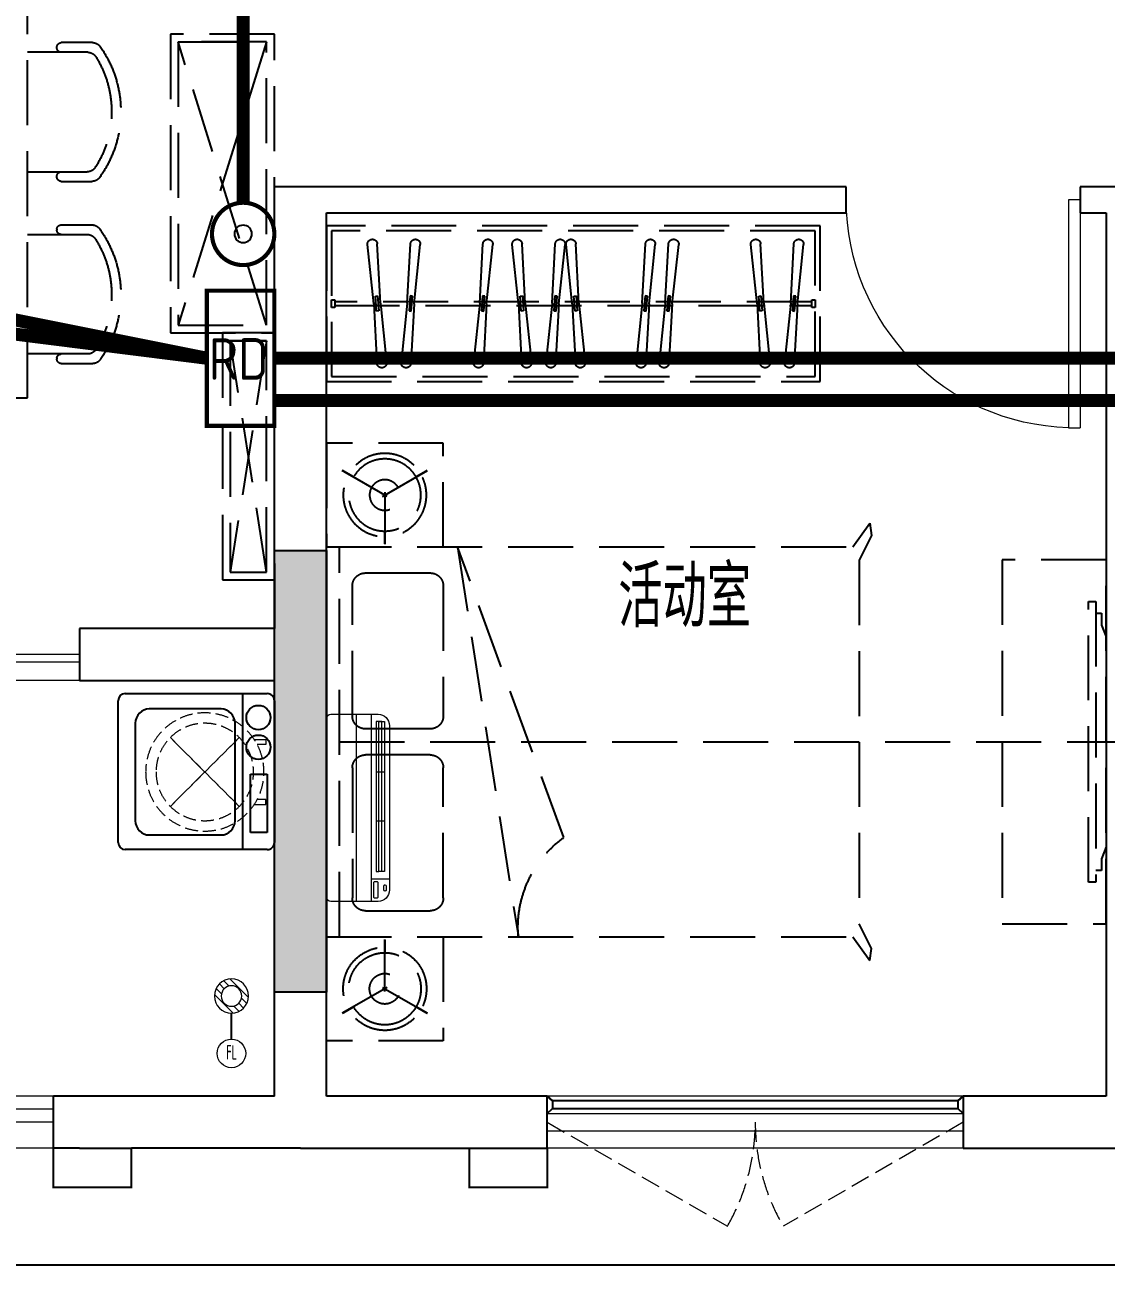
# Model space of a CAD drawing. Extents: x 3753737 to 4713801, y -857380 to 24339.
# Drawn here: x 4670689 to 4674849, y -797510 to -792736 of the extents above; entities that cross this region are included whole.
import ezdxf
from ezdxf.enums import TextEntityAlignment as Align

# ---------------------------------------------------------------- set-up
doc = ezdxf.new("R2010")
doc.units = 0
doc.header["$LTSCALE"] = 1000
doc.header["$MEASUREMENT"] = 0
for name, pattern in [('$1$DASH', [0.35, 0.25, -0.1]), ('A户型$0$DASH', [0.35, 0.25, -0.1]), ('DASH', [0.35, 0.25, -0.1])]:
    doc.linetypes.add(name, pattern=pattern)
doc.layers.get('0').update_dxf_attribs({"linetype": 'CONTINUOUS'})
for name, color, linetype in [('!!电气', 1, 'CONTINUOUS'), ('3-栏杆1', 252, 'CONTINUOUS'), ('5fur', 175, 'CONTINUOUS'), ('COLU', 7, 'CONTINUOUS'), ('EQUIP-安防', 3, 'CONTINUOUS'), ('LVTRY', 252, 'CONTINUOUS'), ('S-砼墙填充', 251, 'CONTINUOUS'), ('VPIPE-凝结', 150, 'CONTINUOUS'), ('WALL', 252, 'CONTINUOUS'), ('WIRE-照明', 2, 'CONTINUOUS'), ('WIRE-综合布线', 5, 'DASH'), ('看线', 185, 'CONTINUOUS')]:
    doc.layers.add(name, color=color, linetype=linetype)
for name, color, linetype, lineweight in [('EQUIP-消防', 3, 'CONTINUOUS', 20), ('EQUIP_地漏', 7, 'CONTINUOUS', 18), ('PUB_TEXT', 7, 'CONTINUOUS', 20), ('VPIPE-废水', 31, 'TG_F', 18), ('WINDOW', 146, 'CONTINUOUS', 20), ('平面-栏杆', 56, 'CONTINUOUS', 15), ('平面-看线', 252, 'CONTINUOUS', 15), ('平面-空调预留孔', 252, 'CONTINUOUS', 15), ('粉刷', 251, 'CONTINUOUS', 9)]:
    doc.layers.add(name, color=color, linetype=linetype, lineweight=lineweight)
doc.styles.add('_TEL_DIM', font='SIMPLEX', dxfattribs={"width": 0.8, "height": 3.5, "bigfont": 'HZTXT'})
doc.styles.get("Standard").update_dxf_attribs({"font": 'gbenor.shx', "bigfont": 'gbcbig.shx'})
doc.styles.add('TG_LINETYPE', font='SIMPLEX', dxfattribs={"width": 0.8, "height": 3, "bigfont": 'HZTXT'})
doc.linetypes.add('TG_F', pattern='A,2,-0.3,["F",TG_LINETYPE,S=0.1,R=0,X=-0.23,Y=-0.15],0', length=2.3)

# ---------------------------------------------------------------- blocks, each defined once
blk = doc.blocks.new('dfgdfgsf')
at = {"layer": '5fur', "color": 252, "linetype": 'A户型$0$DASH'}
for p, q in [((2092291.533499984, -1253057.542387553), (2092411.453266368, -1253057.542387553)), ((2092428.013266368, -1253078.292469392), (2092428.013266368, -1253074.612469392)), ((2092309.426789955, -1253094.852469392), (2092541.574587486, -1253094.852469392)), ((2092541.574587486, -1253554.852469392), (2092311.389874803, -1253554.852469392)), ((2092411.453266368, -1253591.652469392), (2092293.381530715, -1253591.652469392)), ((2092428.013266368, -1253575.092469392), (2092428.013266368, -1253571.412469392)), ((2092411.453266368, -1253758.993599892), (2092293.381530715, -1253758.993599892)), ((2092541.574587486, -1253795.793599892), (2092311.389874803, -1253795.793599892)), ((2092428.013266368, -1253775.553599892), (2092428.013266368, -1253779.233599892)), ((2089579.320053869, -1254062.702910487), (2089555.506096121, -1253834.669318532)), ((2089605.33681067, -1254060.649655245), (2089593.085703414, -1253831.703517444)), ((2089708.697907737, -1254060.649655245), (2089720.949014992, -1253831.703517444)), ((2089734.714664537, -1254062.702910487), (2089758.528622285, -1253834.669318532)), ((2090061.529171934, -1254062.596194317), (2090035.720924661, -1253834.669318532)), ((2090087.55163921, -1254060.649655245), (2090075.300531955, -1253831.703517444)), ((2090150.034882049, -1254062.702910487), (2090126.220924301, -1253834.669318532)), ((2090176.05163885, -1254060.649655245), (2090163.800531594, -1253831.703517444)), ((2090419.697910768, -1254060.649655245), (2090431.949018023, -1253831.703517444)), ((2090445.714667568, -1254062.702910487), (2090469.528625316, -1253834.669318532)), ((2090497.150839113, -1254062.702910487), (2090473.336881365, -1253834.669318532)), ((2090523.167595914, -1254060.649655245), (2090510.916488658, -1253831.703517444)), ((2090626.52869298, -1254060.649655245), (2090638.779800236, -1253831.703517444)), ((2090652.545449781, -1254062.702910487), (2090676.359407529, -1253834.669318532)), ((2090775.237752914, -1254062.595872173), (2090751.423795166, -1253834.562280218)), ((2090801.254200029, -1254060.649655245), (2090789.003092773, -1253831.703517444)), ((2091054.022614687, -1254062.702910487), (2091030.208656939, -1253834.669318532)), ((2091080.039371488, -1254060.649655245), (2091067.788264232, -1253831.703517444)), ((2091183.400468555, -1254060.649655245), (2091195.65157581, -1253831.703517444)), ((2091209.417225355, -1254062.702910487), (2091233.231183103, -1253834.669318532)), ((2089523.574584608, -1254047.189162439), (2089511.574584608, -1254047.189162439)), ((2089511.574584608, -1254047.189162439), (2089511.574584608, -1254077.189162439)), ((2089511.574584608, -1254077.189162439), (2089523.574584608, -1254077.189162439)), ((2089523.574584608, -1254077.189162439), (2089523.574584608, -1254047.189162439)), ((2091359.574587578, -1254069.689162439), (2089523.574584608, -1254069.689162439)), ((2089579.320053869, -1254062.702910487), (2089591.571161125, -1254291.649048288)), ((2089605.336321197, -1254060.640508084), (2089629.144756408, -1254288.683721677)), ((2089708.697907737, -1254060.649655245), (2089684.883949989, -1254288.6832472)), ((2089734.714664537, -1254062.702910487), (2089722.463557282, -1254291.649048288)), ((2090061.534882409, -1254062.702910487), (2090073.785989665, -1254291.649048288)), ((2090087.55163921, -1254060.649655245), (2090111.365596958, -1254288.6832472)), ((2090150.034882049, -1254062.702910487), (2090162.285989305, -1254291.649048288)), ((2090176.05163885, -1254060.649655245), (2090199.865596598, -1254288.6832472)), ((2090419.697910768, -1254060.649655245), (2090395.88395302, -1254288.6832472)), ((2090445.714667568, -1254062.702910487), (2090433.463560313, -1254291.649048288)), ((2090497.150839113, -1254062.702910487), (2090509.401946369, -1254291.649048288)), ((2090523.167595914, -1254060.649655245), (2090546.981553662, -1254288.6832472)), ((2090626.52869298, -1254060.649655245), (2090602.714735232, -1254288.6832472)), ((2090652.545449781, -1254062.702910487), (2090640.294342525, -1254291.649048288)), ((2090775.237443228, -1254062.702910487), (2090787.488550484, -1254291.649048288)), ((2090801.254200029, -1254060.649655245), (2090825.068157777, -1254288.6832472)), ((2091054.022614687, -1254062.702910487), (2091066.273721943, -1254291.649048288)), ((2091080.039371488, -1254060.649655245), (2091103.853329236, -1254288.6832472)), ((2091183.400468555, -1254060.649655245), (2091159.586510807, -1254288.6832472)), ((2091209.417225355, -1254062.702910487), (2091197.1661181, -1254291.649048288)), ((2091371.574587578, -1254047.189162439), (2091359.574587578, -1254047.189162439)), ((2091359.574587578, -1254047.189162439), (2091359.574587578, -1254077.189162439)), ((2091359.574587578, -1254077.189162439), (2091371.574587578, -1254077.189162439)), ((2091371.574587578, -1254077.189162439), (2091371.574587578, -1254047.189162439)), ((2092309.426789955, -1254255.793599892), (2092541.574587486, -1254255.793599892)), ((2092428.013266368, -1254272.353599892), (2092428.013266368, -1254276.033599892)), ((2092291.533499984, -1254293.10368173), (2092411.453266368, -1254293.10368173)), ((2090941.574587254, -1254998.492976898), (2090941.574587254, -1254598.492976898)), ((2090941.574587254, -1254598.492976898), (2091391.574587254, -1254598.492976898)), ((2091391.574587254, -1254598.492976898), (2091391.574587254, -1254998.492976898)), ((2091175.822544973, -1254803.832287776), (2091002.879944764, -1254703.983830991)), ((2091157.326629535, -1254803.832287776), (2091330.269229745, -1254703.983830991)), ((2091166.574587254, -1254787.814355141), (2091166.574587254, -1254987.511268711)), ((2089301.232741714, -1254906.833987629), (2089293.993514472, -1254953.86293334)), ((2089301.232741714, -1254906.833987629), (2089293.993514472, -1254953.86293334)), ((2089366.739680178, -1254998.492976898), (2089301.232741714, -1254906.833987629)), ((2089366.739680178, -1254998.492976898), (2089301.232741714, -1254906.833987629)), ((2089293.993514472, -1254953.86293334), (2089341.574587254, -1255048.972454325)), ((2089293.993514472, -1254953.86293334), (2089341.574587254, -1255048.972454325)), ((2091391.574587254, -1254998.492976898), (2089366.739680178, -1254998.492976898)), ((2090478.140397684, -1256116.465254222), (2090886.881066664, -1254998.492976898)), ((2090886.881066664, -1254998.492976898), (2090652.901174343, -1256498.492976898)), ((2091391.574587254, -1254998.492976898), (2090941.574587254, -1254998.492976898)), ((2091341.574587254, -1256498.492976899), (2091341.574587254, -1254998.492976898)), ((2091391.574587254, -1256498.492976899), (2091391.574587254, -1254998.492976898)), ((2089341.574587254, -1255048.972454325), (2089341.574587254, -1256448.013499471)), ((2089341.574587254, -1255048.972454325), (2089341.574587254, -1256448.013499471)), ((2091341.576148126, -1255748.492976886), (2088341.574587415, -1255748.492976886)), ((2089293.993514472, -1256543.123020456), (2089341.574587254, -1256448.013499471)), ((2089293.993514472, -1256543.123020456), (2089341.574587254, -1256448.013499471)), ((2089366.739680178, -1256498.492976898), (2089301.232741714, -1256590.151966167)), ((2089366.739680178, -1256498.492976898), (2089301.232741714, -1256590.151966167)), ((2091391.574587254, -1256498.492976898), (2089366.739680178, -1256498.492976898)), ((2091391.574587254, -1256498.492976898), (2089366.739680178, -1256498.492976898)), ((2091391.574587281, -1256498.492976898), (2090941.574587281, -1256498.492976898)), ((2090941.574587281, -1256498.492976898), (2090941.574587281, -1256898.492976898)), ((2091166.574587281, -1256709.171598655), (2091166.574587281, -1256509.474685085)), ((2091391.574587281, -1256898.492976898), (2091391.574587281, -1256498.492976898)), ((2089301.232741714, -1256590.151966167), (2089293.993514472, -1256543.123020456)), ((2089301.232741714, -1256590.151966167), (2089293.993514472, -1256543.123020456)), ((2091175.822545, -1256693.15366602), (2091002.879944791, -1256793.002122805)), ((2091157.326629562, -1256693.15366602), (2091330.269229772, -1256793.002122805)), ((2090941.574587281, -1256898.492976898), (2091391.574587281, -1256898.492976898))]:
    blk.add_line(p, q, dxfattribs=at)
at = {"layer": '5fur', "color": 252, "linetype": 'A户型$0$DASH', "extrusion": (0.6772810679795163, -0.7357243743118248, 0)}
for p, q in [((2088431.268094579, -1255208.493039111), (2088431.267706287, -1256288.493038897)), ((2088459.850297133, -1255208.493099511), (2088431.268094579, -1255208.493039111)), ((2088459.849908408, -1256288.493099511), (2088459.850297133, -1255208.493099511)), ((2088409.674264355, -1255253.741871238), (2088409.674199425, -1255298.990739802)), ((2088431.26803007, -1255253.741908537), (2088409.674264355, -1255253.741871238)), ((2088409.674199425, -1255298.990739802), (2088391.574587398, -1255344.239583172)), ((2088391.574587398, -1255344.239583172), (2088391.574587433, -1256152.746370591)), ((2088391.574587433, -1256152.746370591), (2088409.67407045, -1256197.995264666)), ((2088409.67407045, -1256197.995264666), (2088409.674005941, -1256243.244133877)), ((2088409.674005941, -1256243.244133877), (2088431.267771656, -1256243.244170811)), ((2088431.267706287, -1256288.493038897), (2088459.849908408, -1256288.493099511))]:
    blk.add_line(p, q, dxfattribs=at)
at = {"layer": '5fur', "color": 252, "linetype": 'A户型$0$DASH'}
for points in [[(2092541.574587486, -1252205.039727125), (2093441.574587486, -1252205.039727125), (2093441.574587486, -1254425.039727125), (2092541.574587486, -1254425.039727125)], [(2091591.540163053, -1254175.039719756), (2091591.540163053, -1253025.039719979), (2091991.540163053, -1253025.039719979), (2091991.540163053, -1254175.039719756)], [(2091621.540163053, -1254145.039719756), (2091621.540163053, -1253055.039719979), (2091961.540163053, -1253055.039719979), (2091961.540163053, -1254145.039719756)], [(2089491.574584608, -1254362.189162448), (2089491.574584608, -1253762.18916243), (2091391.574587578, -1253762.18916243), (2091391.574587578, -1254362.189162448)], [(2089511.574584608, -1254342.189162448), (2089511.574584608, -1253782.18916243), (2091371.574587578, -1253782.18916243), (2091371.574587578, -1254342.189162448)], [(2089590.240644119, -1254090.612964485), (2089585.67544807, -1254032.767455083), (2089594.347654578, -1254032.083040281), (2089598.912850627, -1254089.928549683)], [(2089723.794074287, -1254090.612964485), (2089728.359270336, -1254032.767455083), (2089719.687063828, -1254032.083040281), (2089715.121867779, -1254089.928549683)], [(2090072.45547266, -1254090.612964485), (2090067.890276611, -1254032.767455083), (2090076.562483119, -1254032.083040281), (2090081.127679167, -1254089.928549683)], [(2090160.9554723, -1254090.612964485), (2090156.39027625, -1254032.767455083), (2090165.062482758, -1254032.083040281), (2090169.627678807, -1254089.928549683)], [(2090434.794077318, -1254090.612964485), (2090439.359273368, -1254032.767455083), (2090430.68706686, -1254032.083040281), (2090426.12187081, -1254089.928549683)], [(2090508.071429363, -1254090.612964485), (2090503.506233314, -1254032.767455083), (2090512.178439822, -1254032.083040281), (2090516.743635871, -1254089.928549683)], [(2090641.62485953, -1254090.612964485), (2090646.19005558, -1254032.767455083), (2090637.517849072, -1254032.083040281), (2090632.952653023, -1254089.928549683)], [(2090786.158033479, -1254090.612964485), (2090781.592837429, -1254032.767455083), (2090790.265043937, -1254032.083040281), (2090794.830239986, -1254089.928549683)], [(2091064.943204937, -1254090.612964485), (2091060.378008889, -1254032.767455083), (2091069.050215397, -1254032.083040281), (2091073.615411445, -1254089.928549683)], [(2091198.496635105, -1254090.612964485), (2091203.061831154, -1254032.767455083), (2091194.389624646, -1254032.083040281), (2091189.824428597, -1254089.928549683)], [(2091591.540163037, -1255125.039605072), (2091591.540163037, -1254175.039719756), (2091791.540163053, -1254175.039719756), (2091791.540163053, -1255125.039605072)], [(2091621.540163037, -1255095.039605072), (2091621.540163037, -1254205.039719756), (2091761.540163053, -1254205.039719756), (2091761.540163053, -1255095.039605072)], [(2088391.574587415, -1255048.492976886), (2088791.574587415, -1255048.492976886), (2088791.574587415, -1256448.492976886), (2088391.574587415, -1256448.492976886)]]:
    blk.add_lwpolyline(points, close=True, dxfattribs=at)
for points in [[(2091621.540163053, -1254145.039719756), (2091961.540163053, -1253055.039719979), (2091621.540163053, -1253055.039719979), (2091961.540163053, -1254145.039719756)], [(2089523.574584608, -1254054.689162455), (2091359.574587578, -1254054.689162455)], [(2091621.540163037, -1255095.039605072), (2091761.540163053, -1254205.039719756), (2091621.540163037, -1254205.039719756), (2091761.540163053, -1255095.039605072)]]:
    blk.add_lwpolyline(points, dxfattribs=at)
for points, const_width in [([(2091046.351137544, -1254729.081935845), (2091002.879944763, -1254703.983830991)], 8.888888888888888), ([(2091286.798036963, -1254729.081935845), (2091330.269229744, -1254703.983830991)], 8.88888888888889), ([(2091166.574587254, -1254937.315059004), (2091166.574587254, -1254987.511268711)], 8.88888888888889), ([(2091166.574587281, -1256559.670894793), (2091166.574587281, -1256509.474685085)], 8.88888888888889), ([(2091046.351137571, -1256767.904017951), (2091002.87994479, -1256793.002122805)], 8.888888888888888), ([(2091286.79803699, -1256767.904017951), (2091330.269229771, -1256793.002122805)], 8.88888888888889)]:
    blk.add_lwpolyline(points, dxfattribs=dict(at, const_width=const_width))
for points in [[(2091241.574587254, -1255098.492976899), (2090991.574587254, -1255098.492976899, 0.4142135623731003), (2090941.574587254, -1255148.492976899), (2090941.574587254, -1255648.492976899, 0.4142135623730904), (2090991.574587254, -1255698.492976899), (2091241.574587254, -1255698.492976899, 0.4142135623730999), (2091291.574587254, -1255648.492976899), (2091291.574587254, -1255148.492976899, 0.4142135623730897)], [(2091241.574587254, -1256398.492976898), (2090991.574587254, -1256398.492976898, -0.4142135623731003), (2090941.574587254, -1256348.492976898), (2090941.574587254, -1255848.492976899, -0.4142135623730904), (2090991.574587254, -1255798.492976899), (2091241.574587254, -1255798.492976899, -0.4142135623730999), (2091291.574587254, -1255848.492976899), (2091291.574587254, -1256348.492976898, -0.4142135623730897)]]:
    blk.add_lwpolyline(points, format="xyb", close=True, dxfattribs=at)
for centre, radius, start, end in [((2092616.821769427, -1253323.295752064), 434.5839883125198, 144.8602936227334, 215.5995607798544), ((2092291.533499984, -1253094.342387554), 36.8, 90, 144.8602936227334), ((2092410.549405145, -1253074.986860969), 17.46787387877194, 1.228123127383116, 87.03395093603103), ((2092411.453266368, -1253078.292469392), 16.56, 270, 0), ((2092616.821769427, -1253323.295752064), 399.0413852635766, 148.058807733434, 212.5233636423179), ((2092309.426789955, -1253131.652469392), 36.8, 90, 148.058807733434), ((2092311.389874803, -1253518.052469392), 36.8, 212.5233636423179, 270), ((2092411.453266368, -1253571.412469392), 16.56, 0, 90), ((2092293.381530715, -1253554.852469392), 36.8, 215.5995607798544, 270), ((2092411.453266368, -1253575.092469392), 16.56, 270, 0), ((2092616.821769427, -1254027.35031722), 434.5839883125198, 144.4004392201456, 215.1397063772666), ((2092293.381530715, -1253795.793599892), 36.8, 90, 144.4004392201456), ((2092311.389874803, -1253832.593599892), 36.8, 90, 147.4766363576821), ((2092411.453266368, -1253775.553599892), 16.56, 0, 90), ((2092411.453266368, -1253779.233599892), 16.56, 270, 0), ((2089574.295899767, -1253833.186417988), 18.84219772992773, 4.512458059346007, 184.512458059346), ((2089739.738818638, -1253833.186417988), 18.84219772992773, 355.4875419406532, 175.487541940654), ((2090055.58230029, -1253834.101224039), 19.86347544868245, 6.93304115633882, 181.6375109857776), ((2090145.010727948, -1253833.186417988), 18.84219772992773, 4.512458059346007, 184.512458059346), ((2090450.738821669, -1253833.186417988), 18.84219772992773, 355.4875419406532, 175.487541940654), ((2090492.126685012, -1253833.186417988), 18.84219772992773, 4.512458059346007, 184.512458059346), ((2090657.569603883, -1253833.186417988), 18.84219772992773, 355.4875419406532, 175.487541940654), ((2090770.213598812, -1253833.079379674), 18.84219772992773, 4.512458059346007, 184.512458059346), ((2091048.998460586, -1253833.186417988), 18.84219772992773, 4.512458059346007, 184.512458059346), ((2091214.441379456, -1253833.186417988), 18.84219772992773, 355.4875419406532, 175.487541940654), ((2092616.821769427, -1254027.35031722), 399.0413852635766, 147.4766363576821, 211.941192266566), ((2092309.426789955, -1254218.993599892), 36.8, 211.941192266566, 270), ((2092411.453266368, -1254272.353599892), 16.56, 0, 90), ((2089610.360964771, -1254290.166147745), 18.84219772992773, 184.512458059346, 4.512458059346007), ((2089703.673753635, -1254290.166147745), 18.84219772992773, 175.487541940654, 355.4875419406532), ((2090092.575793312, -1254290.166147745), 18.84219772992773, 184.512458059346, 4.512458059346007), ((2090181.075792952, -1254290.166147745), 18.84219772992773, 184.512458059346, 4.512458059346007), ((2090414.673756666, -1254290.166147745), 18.84219772992773, 175.487541940654, 355.4875419406532), ((2090528.191750015, -1254290.166147745), 18.84219772992773, 184.512458059346, 4.512458059346007), ((2090621.504538879, -1254290.166147745), 18.84219772992773, 175.487541940654, 355.4875419406532), ((2090806.27835413, -1254290.166147745), 18.84219772992773, 184.512458059346, 4.512458059346007), ((2091085.06352559, -1254290.166147745), 18.84219772992773, 184.512458059346, 4.512458059346007), ((2091178.376314453, -1254290.166147745), 18.84219772992773, 175.487541940654, 355.4875419406532), ((2092291.533499984, -1254256.30368173), 36.8, 215.1397063772666, 270), ((2092410.549405145, -1254275.659208315), 17.46787387877194, 272.9660490639689, 358.7718768726169), ((2090226.530072896, -1256462.55236493), 427.8832127323752, 355.1816886111465, 53.98230722894739)]:
    blk.add_arc(centre, radius, start, end, dxfattribs=at)
for major_axis, ratio, start_param, end_param in [((-113.2638872716998, 113.2638872716998), 0.9999999999997511, 4.712388980384682, 10.99557428756427), ((-98.16203563551878, 98.16203563551878), 0.999999999998388, 4.712388980384681, 10.99557428756427), ((-41.53009199966709, 41.53009199966709), 0.9999999999975253, 4.71238898038469, 10.99557428756428)]:
    blk.add_ellipse((2091166.574587254, -1254798.492976898), major_axis=major_axis, ratio=ratio, start_param=start_param, end_param=end_param, dxfattribs=at)
at = {"layer": '5fur', "color": 252, "linetype": 'A户型$0$DASH', "extrusion": (0, 0, -0.9999999999999998)}
blk.add_ellipse((2091166.574587281, -1256698.492976898), major_axis=(-113.2638872716998, -113.2638872716998), ratio=0.9999999999997511, start_param=4.712388980384682, end_param=10.99557428756427, dxfattribs=at)
at = {"layer": '5fur', "color": 252, "linetype": 'A户型$0$DASH', "extrusion": (0, 0, -1)}
for major_axis, ratio, start_param, end_param in [((-98.16203563551879, -98.16203563551876), 0.999999999998388, 4.712388980384681, 10.99557428756427), ((-41.53009199966709, -41.53009199966709), 0.9999999999975253, 4.71238898038469, 10.99557428756428)]:
    blk.add_ellipse((2091166.574587281, -1256698.492976898), major_axis=major_axis, ratio=ratio, start_param=start_param, end_param=end_param, dxfattribs=at)
blk = doc.blocks.new('A$C001338C2')
at = {"color": 8}
for p, q in [((844.9999883423079, 303.6000072514144), (54.99998834231155, 303.6000543390692)), ((109.0525457565491, 214.7673082745569), (109.0525510513944, 303.6000511174025)), ((-1.49359439092e-05, 248.6000576173246), (-2.84423585981e-05, 22.0000576172315)), ((899.9999715576414, 22.00000397306576), (899.9999850640525, 248.6000039731589)), ((21.99997024633922, 5.63059293199e-05), (877.9999702463392, 5.2843679441e-06))]:
    blk.add_line(p, q, dxfattribs=at)
at = {"color": 8, "lineweight": 5}
for p, q in [((864.5756734352908, 278.6904651548975), (144.4768629888749, 278.6905080761171)), ((144.4768629888749, 278.6905080761171), (144.4768622188567, 265.7722729386405)), ((387.0097734353949, 278.6904936200444), (144.4768629888749, 278.6905080761171)), ((144.4768629888749, 278.6905080761171), (144.4768614488676, 252.8539829386973)), ((144.4768622188567, 265.7722729386405), (864.5756726653053, 265.772230017421)), ((144.4768606789075, 239.9356929386377), (144.4768614488676, 252.8539829386973)), ((144.4768614488676, 252.8539829386973), (864.5756718953162, 252.8539400174777)), ((864.5756711253525, 239.9356500174181), (144.4768606789075, 239.9356929386377)), ((387.0097711254275, 239.935678482565), (387.0097734353949, 278.6904936200444)), ((622.04272112545, 239.935664473509), (387.0097711254275, 239.935678482565)), ((864.5756734352908, 278.6904651548975), (622.0427234354138, 278.6904796109884)), ((622.0427234354138, 278.6904796109884), (622.04272112545, 239.935664473509)), ((864.5756718953162, 252.8539400174777), (864.5756734352908, 278.6904651548975)), ((864.5756726653053, 265.772230017421), (864.5756711253525, 239.9356500174181)), ((899.9999830474662, 214.7672611304297), (-1.69525337697e-05, 214.7673147745954)), ((899.9999787804518, 143.1781611304468), (-2.12195482163e-05, 143.1782147746126))]:
    blk.add_line(p, q, dxfattribs=at)
at = {"color": 8}
for points in [[(89.24090579471158, 226.3562818807586), (22.19125331861505, 226.3562858772129, -0.414213562372504), (16.6912536464406, 231.8562862050385), (16.69125431894281, 243.1390318179401, -0.414213562373095), (22.19125464676836, 248.6390314901146), (89.24090712286488, 248.6390274936603, -0.414213562373095), (94.74090679503934, 243.1390271658347), (94.74090612253713, 231.8562815529331, -0.414213562373095)], [(73.08482630450817, 275.0144977724194), (56.77886350143308, 275.0144987443309, -0.414213562373095), (51.27886382925863, 280.5144990721565), (51.27886400034913, 283.3844664433818, -0.414213562373095), (56.77886432817468, 288.8844661155563), (73.08482713124977, 288.8844651436448, -0.4142135623732024), (78.58482680342422, 283.3844648158192), (78.58482663233372, 280.5144974445939, -0.414213562373095)]]:
    blk.add_lwpolyline(points, format="xyb", close=True, dxfattribs=at)
for centre, radius, start, end in [((54.99998506405609, 248.6000543390692), 55.0000000000001, 89.99999658490542, 179.9999965849054), ((844.9999850640525, 248.6000072514144), 55.0000000000001, 359.9999965849054, 89.99999658490542), ((21.9999715576414, 22.00005630592932), 22.00000000000004, 179.9999965849054, 269.9999965849054), ((877.9999715576414, 22.00000528436794), 22.00000000000004, 269.9999965849054, 359.9999965849054)]:
    blk.add_arc(centre, radius, start, end, dxfattribs=at)
blk = doc.blocks.new('ASDFSD')
at = {"layer": '3-栏杆1', "color": 5}
for p, q in [((681762.5879415963, 334937.5442401596), (681742.3193111992, 334955.3318184742)), ((681742.3193111992, 334955.3318184742), (681762.5879414161, 334937.5442403179)), ((681762.5879414161, 334937.5442403179), (681762.5879414133, 334908.2619604596)), ((683322.0506670028, 334937.4781505512), (681762.5879414163, 334937.5226424761)), ((683322.0506668226, 334937.5442278689), (683342.3192972196, 334955.3318061834)), ((683342.3192972196, 334955.3318061834), (683322.0506670028, 334937.5442280272)), ((683322.0506670028, 334937.5442280272), (683322.0506670056, 334908.2619481689)), ((681742.3193347491, 334888.4150854239), (681762.5879414133, 334908.2619604596)), ((681762.5879414135, 334908.2403724216), (683322.0506670056, 334908.1959003614)), ((683322.0506670056, 334908.2619481689), (683342.3192736697, 334888.4150731332)), ((683342.3192736697, 334888.4150731332), (683322.0506670056, 334908.2619481689))]:
    blk.add_line(p, q, dxfattribs=at)
blk = doc.blocks.new('RECTANG')
for p, q in [((1.00000000000004, 1.00000000000004), (0, 1.00000000000004)), ((0, 1.00000000000004), (0, 0)), ((1.00000000000004, 0), (1.00000000000004, 1.00000000000004)), ((0, 0), (1.00000000000004, 0))]:
    blk.add_line(p, q)
blk = doc.blocks.new('洗衣机')
at = {"layer": 'LVTRY'}
for p, q in [((3790993.746954995, 243444.5237557961), (3790993.746954995, 242899.1124234381)), ((3791567.361739737, 243472.1311109139), (3791020.978428917, 243472.1311109139)), ((3791116.547650196, 243472.1311109139), (3791116.547650196, 242871.5050683203)), ((3791594.59321366, 242899.1124234381), (3791594.59321366, 243444.5237557961)), ((3791198.977629842, 243412.6941587822), (3791474.884451542, 243412.6941587822)), ((3791145.054954439, 242982.4807401235), (3791145.054954439, 243358.0271784722)), ((3791528.807126945, 243358.0271784722), (3791528.807126945, 242982.4807401235)), ((3791474.884451542, 242927.8137598135), (3791198.977629842, 242927.8137598135)), ((3791020.978428917, 242871.5050683203), (3791567.361739737, 242871.5050683203))]:
    blk.add_line(p, q, dxfattribs=at)
at = {"layer": 'LVTRY', "extrusion": (0, 0, -1)}
for centre, major_axis, ratio, start_param, end_param in [((3791020.978428917, 243444.5237557961), (-1.908531711022078e-08, 27.60735511779785), 0.9863847444471043, -1.570796326112996, 7.008549296472211e-10), ((3791567.361739737, 243444.5237557961), (-5.264563262736361e-09, 27.60735511779785), 0.9863847444471043, 1.933262439024475e-10, 1.570796326982994), ((3791055.147302595, 243379.8474220779), (-1.532403957494624e-08, 46.92390957762836), 0.9863847444493448, 3.141592653920872, 9.424777961100459), ((3791198.977629842, 243358.0271784722), (4.764609934498854e-09, 54.66698031005217), 0.9863847444472746, 4.712388980298719, 6.283185307091227), ((3791474.884451542, 243358.0271784722), (-4.76474120185596e-09, 54.66698031005217), 0.9863847444472746, 8.836242848531128e-11, 1.57079632688087), ((3791055.147302595, 243265.6659087724), (-1.532403957494624e-08, 46.92390957762836), 0.9863847444493448, 3.141592653920872, 9.424777961100459), ((3791198.977629842, 242982.4807401235), (-6.265914279833452e-09, 54.66698031005218), 0.9863847444472746, 3.141592653705994, 4.712388980497749), ((3791474.884451542, 242982.4807401235), (6.265651745155644e-09, 54.66698031005217), 0.986384744447275, 1.570796326681842, 3.141592653473596), ((3791020.978428917, 242899.1124234381), (1.908525212675288e-08, 27.60735511779785), 0.9863847444471043, 3.14159265288894, 4.712388979702792), ((3791567.361739737, 242899.1124234381), (5.264433297526799e-09, 27.60735511779784), 0.9863847444471044, 1.570796326606803, 3.141592653396471)]:
    blk.add_ellipse(centre, major_axis=major_axis, ratio=ratio, start_param=start_param, end_param=end_param, dxfattribs=at)
at = {"layer": 'LVTRY', "xscale": 63.25620569481588, "yscale": 224.5369532744355, "zscale": 64.12934308941763, "rotation": 180}
blk.add_blockref('RECTANG', (3791085.200501846, 243162.4333077016), dxfattribs=at)
blk = doc.blocks.new('$TwtSys$00000543')
at = {"color": 252}
for p, q in [((-93.61191613507253, -8.532828222891112), (8.532828222720127, 93.61191613524352)), ((12.46562189858378, 55.00516585458899), (41.70321270589193, 84.24275666206813)), ((-8.532828222720127, -93.61191613524352), (93.6119161354145, 8.532828222891112)), ((39.88082245889382, 39.88082245889382), (66.46803743171768, 66.46803743154669)), ((55.00516585475998, 12.46562189841279), (84.24275666206813, 41.70321270589193)), ((-84.24275666206813, -41.70321270589193), (-55.00516585475998, -12.46562189841279)), ((-66.46803743308556, -66.46803743308556), (-39.88082245889382, -39.88082245889382)), ((-41.70321270589193, -84.24275666206813), (-12.46562189824181, -55.00516585458899))]:
    blk.add_line(p, q, dxfattribs=at)
for radius in [94, 56.4]:
    blk.add_circle((0, 0), radius, dxfattribs=at)
blk = doc.blocks.new('dnfhfn')
at = {"color": 252, "linetype": '$1$DASH', "ltscale": 0.2}
for p, q in [((101.8984962723892, 462.7393775836269, -2.359636360997379e-09), (121.8984962723892, 462.7393775836269, -2.359636360997379e-09)), ((101.8984962723892, 417.1853479389541, -2.359636360997379e-09), (101.8984962723892, 462.7393775836269, -2.359636360997379e-09)), ((121.8984962723892, 462.7393775836269, -2.359636360997379e-09), (121.8984962723892, 429.0058331504954, -2.359636360997379e-09)), ((353.1017998967993, 462.7393775836269, -2.359636360997379e-09), (333.1017998967993, 462.7393775836269, -2.359636360997379e-09)), ((333.1017998967993, 462.7393775836269, -2.359636360997379e-09), (333.1017998967993, 429.0058331504954, -2.359636360997379e-09)), ((353.1017998967993, 417.1853479389541, -2.359636360997379e-09), (353.1017998967993, 462.7393775836269, -2.359636360997379e-09))]:
    blk.add_line(p, q, dxfattribs=at)
at = {"color": 252, "linetype": '$1$DASH', "ltscale": 0.2, "elevation": -2.359636360997379e-09}
for points in [[(94.91774319857359, 360.0825529289432), (94.91774319857359, 360.0825529289432), (360.0827860850841, 94.91750992601737), (360.0827860850841, 94.91750992601737)], [(360.0827861726284, 360.0825529010035), (94.91774310916662, 94.91750995395705), (94.91774310916662, 94.91750995395705), (360.0827861726284, 360.0825529010035)]]:
    blk.add_lwpolyline(points, close=True, dxfattribs=at)
at = {"color": 252, "linetype": '$1$DASH', "ltscale": 0.2}
for radius in [227.5000000426377, 187.5000000426377]:
    blk.add_circle((227.5002646408975, 227.5000314274803, -2.359636360997379e-09), radius, dxfattribs=at)
blk = doc.blocks.new('GDGDGRD')
at = {"layer": 'S-砼墙填充'}
h = blk.add_hatch(color=252, dxfattribs=at)
h.dxf.hatch_style = 1
h.paths.add_polyline_path([(436416.5442748284, 288315.3630931432), (436416.5442743464, 288565.3638601754), (436416.5442743464, 288765.3638601754), (436416.5442741448, 288515.3630931432), (436416.5442745481, 288815.3646272075), (436216.5442748922, 288815.3646272075), (436216.544275146, 287115.363093024), (436416.5442748205, 287115.363093024)])
at = {"layer": 'COLU', "color": 252}
blk.add_lwpolyline([(436416.5442748284, 288315.3630931432), (436416.5442743464, 288565.3638601754), (436416.5442743464, 288765.3638601754), (436416.5442741448, 288515.3630931432), (436416.5442745481, 288815.3646272075), (436216.5442748922, 288815.3646272075), (436216.544275146, 287115.363093024), (436416.5442748205, 287115.363093024), (436416.5442748284, 288315.3630931432)], close=True, dxfattribs=at)
blk = doc.blocks.new('$DorLib2D$00000138')
at = {"color": 0, "linetype": 'Continuous'}
for p, q in [((-0.2875000000003638, -2.13e-14), (-0.2875000000003638, 0.1537753792110692)), ((-0.2875000000003638, 0.1537753792110692), (0, 0.1537753792110692)), ((0, 0.1537753792110976), (0, 7.1e-15)), ((0.2875000000003638, 0.1537753792110692), (0, 0.1537753792110692)), ((0.2875000000003638, -2.13e-14), (0.2875000000003638, 0.1537753792110692)), ((-0.5, -0.139864741756405), (-0.5, -2.13e-14)), ((-0.5, -2.13e-14), (-0.21875, -2.13e-14)), ((0, -2.13e-14), (-0.2875000000003638, -2.13e-14)), ((-0.21875, -2.13e-14), (-0.21875, -0.139864741756405)), ((0, -2.13e-14), (0.2875000000003638, -2.13e-14)), ((0.21875, -2.13e-14), (0.21875, -0.139864741756405)), ((0.5, -2.13e-14), (0.21875, -2.13e-14)), ((0.5, -2.13e-14), (0.5, -0.194552241756405)), ((0.5, -0.139864741756405), (0.5, -2.13e-14)), ((-0.21875, -0.139864741756405), (-0.5, -0.139864741756405)), ((0.21875, -0.139864741756405), (0.5, -0.139864741756405)), ((-0.1856715078083653, -0.1859990653694013), (-0.0370241864184209, -0.1859990653694013)), ((-0.0370241864184209, -0.1859990653694013), (-0.101855674160106, -0.2582593850092678)), ((-0.101855674160106, -0.2582593850092678), (-0.101855674160106, -0.1859990653694013)), ((0.1856715078083653, -0.1859990653694013), (0.0370241864184209, -0.1859990653694013)), ((0.0370241864184209, -0.1859990653694013), (0.101855674160106, -0.2582593850092678)), ((0.101855674160106, -0.2582593850092678), (0.101855674160106, -0.1859990653694013))]:
    blk.add_line(p, q, dxfattribs=at)
blk = doc.blocks.new('$WINLIB2D$00000001')
at = {"color": 0}
for points in [[(-0.4999999999999964, 0.5000000000000142), (-0.4999999999999964, -0.4999999999999858)], [(-0.4999999999999964, 0.5000000000000142), (0.5000000000000036, 0.5000000000000142)], [(0.5000000000000036, -0.4999999999999858), (0.5000000000000036, 0.5000000000000142)], [(0.5000000000000036, 0.1666666666666714), (-0.4999999999999964, 0.1666666666666714)], [(0.5000000000000036, -0.1666666666666572), (-0.4999999999999964, -0.1666666666666572)], [(-0.4999999999999964, -0.4999999999999858), (0.5000000000000036, -0.4999999999999858)]]:
    blk.add_lwpolyline(points, dxfattribs=at)
blk = doc.blocks.new('$DorLib2D$00000001')
for p, q in [((0.45, 0.9750000000000001), (0.5000000000000002, 0.9750000000000001)), ((0.45, 0), (0.45, 0.9750000000000001)), ((0.5, 0), (0.5, 0.9750000000000001)), ((0.5, 0), (0.45, 0))]:
    blk.add_line(p, q)
at = {"lineweight": 13}
blk.add_arc((0.475, 0), 0.975, 91.4692835813538, 180, dxfattribs=at)
blk = doc.blocks.new('A$C100F5A36')
at = {"color": 252, "const_width": 8}
for points in [[(45152.46588527504, -18982.4004392249), (45152.46588527504, -19132.4004392249), (45452.46588527504, -19132.4004392249), (45452.46588527877, -18982.39992552157)], [(46752.46588515956, -18982.40043916367), (46752.46588515956, -19132.40043916367), (47052.46588515956, -19132.40043916367), (47052.46588516328, -18982.39992546034)]]:
    blk.add_lwpolyline(points, dxfattribs=at)
at = {"layer": 'VPIPE-凝结', "color": 252, "ltscale": 0.1}
blk.add_lwpolyline([(45837.48353476916, -18562.39992477116), (45837.48353476916, -18462.39992477116)], dxfattribs=at)
at = {"layer": 'VPIPE-废水', "color": 252}
blk.add_circle((45837.48353476916, -18617.39992477116), 55, dxfattribs=at)
at = {"layer": 'WALL', "color": 252}
for p, q in [((46002.46588067168, -16982.39991768033), (46002.4658808803, -15282.39990999139)), ((48202.47729312948, -15282.39990994896), (46002.4658808803, -15282.39990999139)), ((48202.47729313141, -15382.39990994896), (48202.47729312948, -15282.39990994896)), ((49302.46588362281, -15282.39990992774), (49102.47729312978, -15282.3999099316)), ((49102.47729312978, -15282.3999099316), (49102.47729313171, -15382.3999099316)), ((46202.46588065941, -17082.39991769444), (46202.465880868, -15382.39990998751)), ((46202.465880868, -15382.39990998751), (48202.47729313141, -15382.39990994896)), ((49102.47729313171, -15382.3999099316), (49202.46588362475, -15382.39990992966)), ((49202.46588362475, -15382.39990992966), (49202.46588362476, -18782.39992476234)), ((46002.46588067168, -16982.39991768033), (45252.47729719758, -16982.39991766651)), ((45252.47729719758, -16982.39991766651), (45252.47729719389, -17182.39991766652)), ((46202.46588069376, -18782.39992476234), (46202.46588065941, -17082.39991768015)), ((45252.47729719389, -17182.39991766652), (46002.46588066147, -17182.39991768032)), ((46002.46588069375, -18782.39992476232), (46002.46588066147, -17182.39991768032)), ((45352.46587653854, -18782.39991656691), (45152.46587689524, -18782.39992492786)), ((45152.46588525618, -18982.39992492786), (45152.46587689524, -18782.39992492786)), ((46002.46588069375, -18782.39992476232), (45352.4873461253, -18782.39992476231)), ((47052.46587574065, -18782.39992476235), (46202.46588069376, -18782.39992476234)), ((47052.46587574064, -18982.3999247623), (47052.46587574065, -18782.39992476235)), ((49202.46588362476, -18782.39992476234), (48652.4658757405, -18782.39992476235)), ((48652.4658757405, -18782.39992476235), (48652.4658757405, -18982.3999247623)), ((45252.46588072185, -18982.39992074754), (45152.46588525618, -18982.39992492786)), ((45252.46588072181, -18982.39992434718), (45252.46588072185, -18982.39992074754)), ((45252.46588072181, -18982.39992434718), (45452.46588072181, -18982.39992434159)), ((45452.46588072181, -18982.39992434159), (45452.46588072181, -18982.39992434159)), ((46102.46588069573, -18982.39992476231), (45452.46588072251, -18982.3999247623)), ((46102.46588069573, -18982.39992476231), (47052.46587574064, -18982.3999247623)), ((48652.4658757405, -18982.3999247623), (49302.46588362474, -18982.39992476231))]:
    blk.add_line(p, q, dxfattribs=at)
at = {"layer": 'WINDOW', "color": 252}
blk.add_line((45252.47729719392, -17182.39991766651), (40752.46587658437, -17182.39991758359), dxfattribs=at)
at = {"layer": 'WINDOW', "color": 252, "linetype": 'DASH', "ltscale": 0.3}
for points in [[(47052.4658757858, -18882.3999247622), (47745.28619881906, -19282.39992476418, 0.1316524975905399), (47852.46587579232, -18882.39992475451)], [(48652.46587579837, -18882.3999247622), (47959.64555276558, -19282.39992476418, -0.1316524975905399), (47852.46587579232, -18882.39992475451)]]:
    blk.add_lwpolyline(points, format="xyb", dxfattribs=at)
at = {"layer": '平面-栏杆', "color": 252}
for points in [[(45152.46588072181, -18832.39992489642), (40502.46588072553, -18832.39992643753)], [(45152.46588072181, -18882.39992489549), (40502.46588072553, -18882.39992643753)]]:
    blk.add_lwpolyline(points, dxfattribs=at)
at = {"layer": '平面-看线', "color": 252}
blk.add_lwpolyline([(45152.46588072181, -18782.39992489712), (40502.46588072553, -18782.39992643776)], dxfattribs=at)
at = {"layer": '平面-看线', "color": 252, "linetype": 'DASH'}
blk.add_lwpolyline([(45152.46588072181, -18982.3999248941), (40502.465862507, -18982.3990503177)], dxfattribs=at)
at = {"layer": '看线', "color": 252}
blk.add_lwpolyline([(59402.46586443065, -18232.39991673001), (59402.4658604688, -19432.39991605002), (39052.4648802015, -19432.39991605002), (39052.47008036403, -17932.39991721977), (36802.46589077916, -17932.39992461284)], dxfattribs=at)
at = {"color": 252, "xscale": -1}
blk.add_blockref('GDGDGRD', (482419.0445932513, -305497.7630110036), dxfattribs=at)
at = {"color": 252}
blk.add_blockref('ASDFSD', (-634689.8534354507, -353737.7317438088), dxfattribs=at)
at = {"layer": 'EQUIP_地漏', "color": 252, "xscale": -0.7000000000000001, "yscale": 0.7000000000000001, "zscale": 0.7000000000000001}
blk.add_blockref('$TwtSys$00000543', (45837.48353476916, -18396.59992477123), dxfattribs=at)
at = {"layer": 'WINDOW', "color": 252, "xscale": -1}
blk.add_blockref('dfgdfgsf', (2137594.040481746, 1238329.789241821), dxfattribs=at)
at = {"layer": 'WINDOW', "color": 252}
for name, p, xscale, yscale, zscale, rotation in [('$DorLib2D$00000001', (48652.47729313048, -15332.39990994028), 900, -900, 900, 1.104770145738584e-09), ('$DorLib2D$00000138', (43002.47158689098, -17082.39991762505), 4500.011420609546, -200, 4500.011420609546, 179.9999999989443), ('$WINLIB2D$00000001', (47852.46587574063, -18882.39992476231), 1600, 200, 1600, 180)]:
    blk.add_blockref(name, p, dxfattribs=dict(at, xscale=xscale, yscale=yscale, zscale=zscale, rotation=rotation))
at = {"layer": '平面-空调预留孔', "color": 252, "xscale": -1, "rotation": 270.000000000007}
blk.add_blockref('dnfhfn', (45507.36917044735, -17762.05340882693, 2.359636360997379e-09), dxfattribs=at)
at = {"layer": '平面-空调预留孔', "color": 252, "xscale": -0.800000000046565, "yscale": 0.800000000046565, "zscale": 0.800000000046565, "rotation": 269.9999997665698}
blk.add_blockref('A$C001338C2', (46202.65722268308, -18032.39988764166), dxfattribs=at)
at = {"layer": '粉刷', "color": 252, "xscale": -1}
blk.add_blockref('洗衣机', (3836996.212830993, -260704.8010990142), dxfattribs=at)
at = {"layer": 'PUB_TEXT', "color": 252}
blk.add_text('活动室', height=236.3120567375886, dxfattribs=at).set_placement((47325.70511393435, -16977.61706210417))
at = {"layer": 'PUB_TEXT', "color": 252, "width": 0.6}
blk.add_text('FL', height=56.00000000000001, dxfattribs=at).set_placement((45817.6892630048, -18641.24012648086))
blk = doc.blocks.new('$equip$00002771')
for p, q in [((-0.6500000000087311, 0.6500000000014552), (-0.6500000000087311, 0)), ((0.6500000000087311, 0.6500000000014552), (-0.6500000000087311, 0.6500000000014552)), ((0.6500000000087311, 0), (0.6500000000087311, 0.6500000000014552)), ((-0.6500000000087311, 0), (0.6500000000087311, 0))]:
    blk.add_line(p, q)
at = {"const_width": 0.04}
blk.add_lwpolyline([(-0.6500000000087311, 0.6500000000014552), (-0.6500000000087311, 0), (0.6500000000087311, 0), (0.6500000000087311, 0.6500000000014552), (-0.6500000000087311, 0.6500000000014552), (-0.6500000000087311, 0)], dxfattribs=at)
for p in [(0, 0.6500000000014552), (-0.6500000000087311, 0.3250000000007276), (0.6500000000087311, 0.3250000000007276), (0, 0)]:
    blk.add_point(p)
at = {"color": 7}
blk.add_attdef('$TEXT$', text='', height=0.4, dxfattribs=at).set_placement((0.006237997862626798, 0.3429758970196417), align=Align.MIDDLE_CENTER)
at = {"color": 7, "flags": 1}
for tag, height, p in [('B', 0.4, (0.9046029297314817, 0.2456043182446592)), ('A', 2e-05, (0, 0))]:
    blk.add_attdef(tag, text='', height=height, dxfattribs=at).set_placement(p, align=Align.MIDDLE_CENTER)
blk = doc.blocks.new('$equip$00002479')
at = {"const_width": 0.04}
blk.add_lwpolyline([(-0.2999923809402389, 1.000000338535756e-05, 1), (0.3000076190510299, 1.000000338535756e-05, 0.9999999999999999), (-0.2999923809402389, 1.000000338535756e-05, 0.9428827038296898)], format="xyb", dxfattribs=at)
for centre, radius in [((7.619048119522631e-06, 1.000000338535756e-05), 0.3000000000001062), ((0, 0), 0.08405157696738315)]:
    blk.add_circle(centre, radius)
for p in [(7.619048119522631e-06, 0.3000100000026578), (-0.2999923809402389, 1.000000338535756e-05), (0.3000076190510299, 1.000000338535756e-05), (7.619048119522631e-06, -0.299989999999525)]:
    blk.add_point(p)
at = {"color": 7, "style": '_TEL_DIM', "flags": 1}
blk.add_attdef('A', text='', height=2e-05, dxfattribs=at).set_placement((0, 0), align=Align.MIDDLE_CENTER)

msp = doc.modelspace()

# ---------------------------------------------------------------- block references
at = {"layer": '!!电气'}
msp.add_blockref('A$C100F5A36', (4625646.165886384, -778077.1780669868), dxfattribs=at)

# ---------------------------------------------------------------- next in the draw order: linework, layer by layer
at = {"layer": 'WIRE-照明', "color": 6, "const_width": 50}
msp.add_lwpolyline([(4671528.631767243, -793421.0969868668), (4671528.631767243, -791091.5819676111)], dxfattribs=at)
at = {"layer": 'WIRE-综合布线', "color": 4, "const_width": 50}
for points in [[(4671388.666204281, -794019.581952893), (4665898.631775368, -792921.0371319295)], [(4671388.666204281, -794019.581952893), (4665898.631775368, -793327.8265053292)], [(4671648.666205092, -794019.581952893), (4678111.015567217, -794019.581952893)], [(4671648.631767163, -794182.6215685206), (4677832.102116, -794182.6215692793)]]:
    msp.add_lwpolyline(points, dxfattribs=at)

# ---------------------------------------------------------------- next in the draw order: block references
at = {"layer": 'EQUIP-安防', "color": 4, "xscale": -400, "yscale": 400, "zscale": 400}
msp.add_blockref('$equip$00002479', (4671528.634814866, -793541.1009868664), dxfattribs=at)
at = {"layer": 'EQUIP-消防', "color": 4}
ref = msp.add_blockref('$equip$00002771', (4671648.666204283, -794019.581952893), dxfattribs=dict(at, xscale=-400, yscale=400, zscale=400, rotation=90))
ref.add_attrib('$TEXT$', 'RD', dxfattribs={"layer": '0', "color": 7, "height": 160}).set_placement((4671511.475845475, -794022.0771520382), align=Align.MIDDLE_CENTER)

doc.saveas('drawing.dxf')
